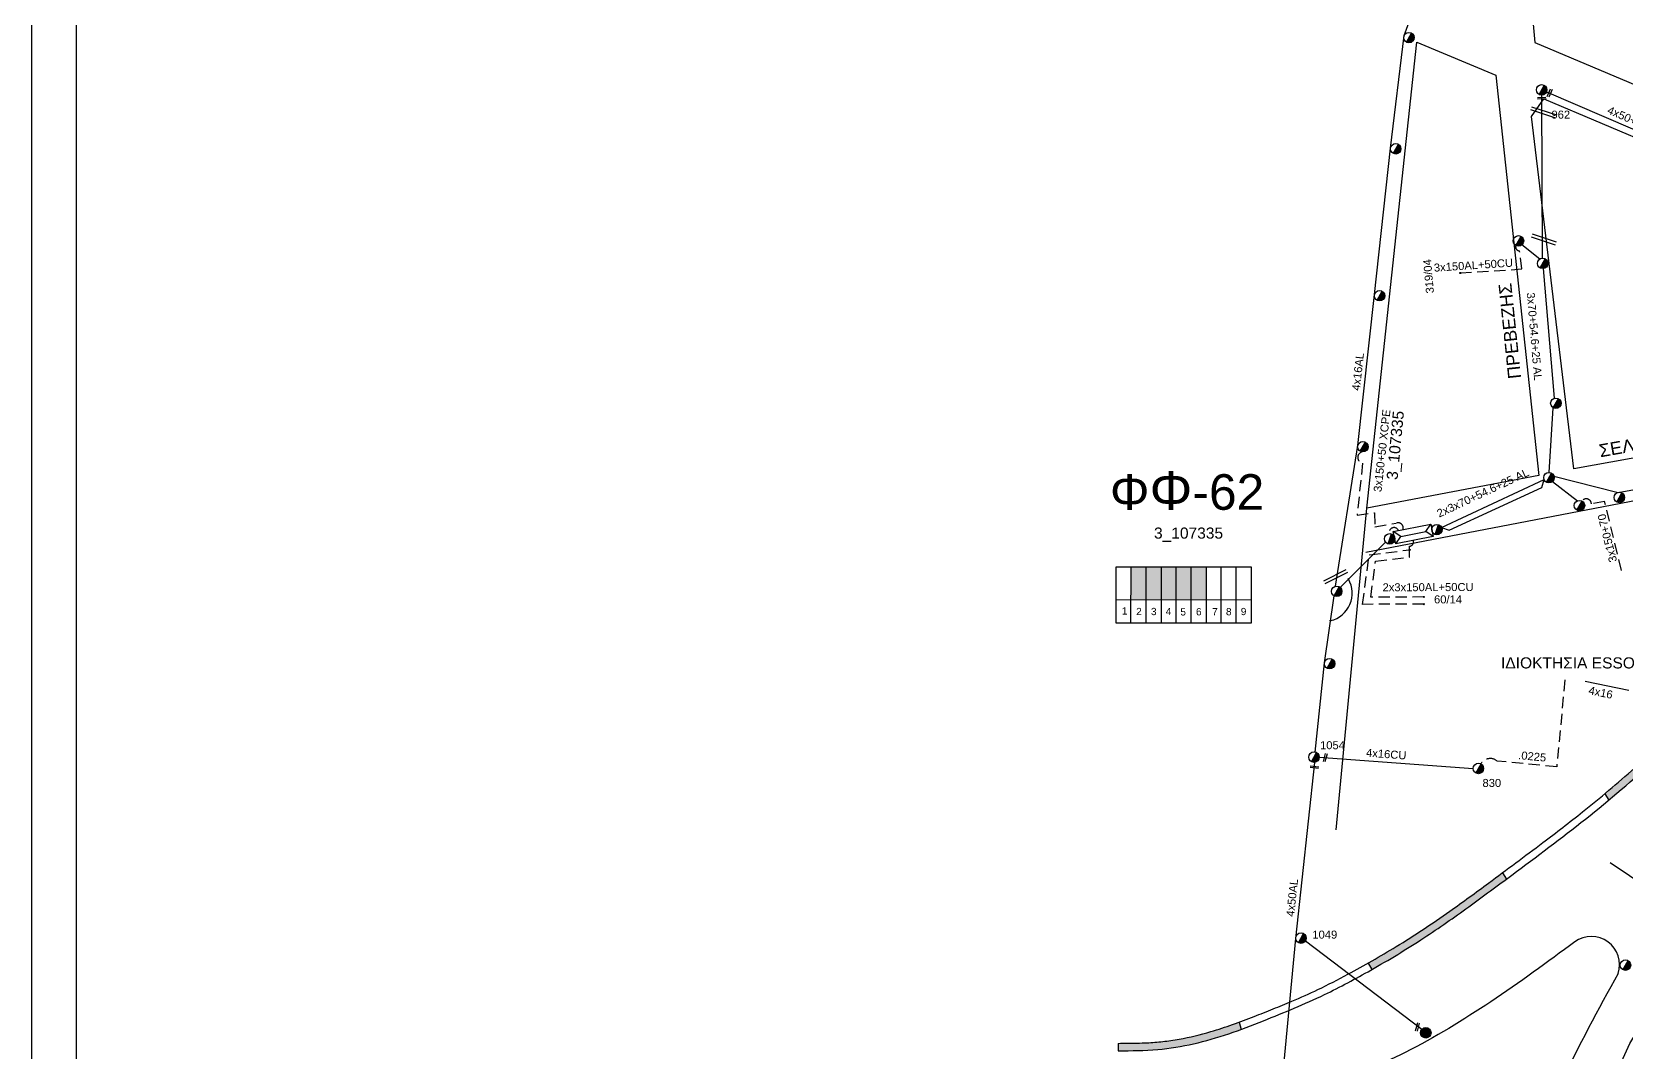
# Model space of a CAD drawing. Header units: millimetres. Extents: x 1091 to 3521, y 1177 to 2968.
# Drawn here: x 1091.3 to 1449.9, y 2393.8 to 2623.2 of the extents above; entities that cross this region are included whole.
import ezdxf
from ezdxf.enums import TextEntityAlignment as Align

# ---------------------------------------------------------------- set-up
doc = ezdxf.new("R2010")
doc.units = ezdxf.units.MM
doc.linetypes.add('DASHED', pattern=[19.05, 12.7, -6.35])
for name, color, linetype, lineweight in [('3x150+50+CPE', 7, 'DASHED', 30), ('3X50+35+13_5', 7, 'Continuous', 30), ('4x16', 7, 'Continuous', 30), ('4x50+16_5', 7, 'Continuous', 30), ('Άγνωστα', 7, 'Continuous', 30), ('Γυμνά εναέρια ΧΤ (3Φ)   4x16AL', 7, 'Continuous', 30), ('Γυμνά εναέρια ΧΤ (3Φ)   4x16CU', 7, 'Continuous', 30), ('Γυμνά εναέρια ΧΤ (3Φ) 4x50AL', 7, 'Continuous', 30), ('Καλώδια ΧΤ   3x150+70AL', 7, 'DASHED', 30), ('Καλώδια ΧΤ   3x150AL+50CU', 7, 'DASHED', 30), ('Συνεστραμμένα ΧΤ   3x70+54.6+25 AL', 7, 'SYN_LINE', 30), ('Υπόγεια καλώδια Παροχών ΧΤ   .0225', 7, 'DASHED', 30)]:
    doc.layers.add(name, color=color, linetype=linetype, lineweight=lineweight)
for name, color, linetype in [('Pillar OTE', 7, 'Continuous'), ('TEXT ΚΑΛΩΔΙΩΝ', 7, 'Continuous'), ('ΑΓΝΩΣΤΟ ΕΝΑΕΡΙΟ ΚΑΛΩΔΙΟ', 7, 'Continuous'), ('Μηχανική τομή', 7, 'Continuous'), ('Στύλος Ξύλινος', 7, 'Continuous'), ('Στύλος Ξύλινος @ 1', 7, 'Continuous'), ('Στύλος ΦΜ', 7, 'Continuous'), ('Στύλος ΦΜ @ 1', 7, 'Continuous'), ('Συνδέσεις', 7, 'Continuous'), ('Τομή', 7, 'Continuous'), ('Υποσταθμός εναέριος 2 στύλων', 7, 'Continuous'), ('Υποσταθμός πόλεως', 7, 'Continuous'), ('Υπόβαθρο ΔΕΗ', 7, 'Continuous')]:
    doc.layers.add(name, color=color, linetype=linetype)
doc.styles.add('arial', font='arial.ttf')
doc.styles.get("Standard").update_dxf_attribs({"font": 'arial.ttf', "height": 1.8})
doc.linetypes.add('SYN_LINE', pattern='A,0.5,-0.0001,["/\\/\\/\\/",Standard,S=0.1,R=0,X=0,Y=-0.05],-0.25', length=0.7501)

# ---------------------------------------------------------------- blocks, each defined once
blk = doc.blocks.new('ΥΠΑΡΧΩΝ ΤΣΙΜΕΝΤΕΝΙΟΣ ΣΤΥΛΟΣ')
at = {"layer": 'Στύλος ΦΜ'}
blk.add_hatch(color=7, dxfattribs=at).paths.add_polyline_path([(-1.29, -2.28, 0.574793), (2.62, 0, 0.268822), (1.3, 2.27)])
at = {"layer": 'Στύλος ΦΜ', "color": 7}
blk.add_line((-1.29, -2.28), (1.3, 2.27), dxfattribs=at)
blk.add_circle((0, 0), 2.62, dxfattribs=at)
at = {"layer": 'Στύλος ΦΜ', "flags": 4}
for tag, p in [('ΑΡΙΘΜΟΣ', (-4.68, 8.05)), ('ΤΥΠΟΣ', (-4.91, 3.03))]:
    blk.add_attdef(tag, p, '', height=4, dxfattribs=at)
blk = doc.blocks.new('ΥΠΑΡΧΩΝ ΞΥΛΙΝΟΣ ΣΤΥΛΟΣ')
at = {"layer": 'Στύλος Ξύλινος'}
h = blk.add_hatch(color=7, dxfattribs=at)
h.paths.add_polyline_path([(-2.62, 0, 0.270008), (-1.29, -2.28), (1.3, 2.27, 0.576266)])
h.paths.add_polyline_path([(-1.29, -2.28, 0.574793), (2.62, 0, 0.268822), (1.3, 2.27)])
at = {"layer": 'Στύλος Ξύλινος', "color": 7}
blk.add_line((-1.29, -2.28), (1.3, 2.27), dxfattribs=at)
blk.add_circle((0, 0), 2.62, dxfattribs=at)
at = {"layer": 'Στύλος Ξύλινος', "color": 1, "flags": 4}
for tag, p in [('ΑΡΙΘΜΟΣ', (-4.91, 8.6)), ('ΤΥΠΟΣ', (-4.85, 3.39))]:
    blk.add_attdef(tag, p, '', height=4, dxfattribs=at)
blk = doc.blocks.new('ΥΠΟΣΤΑΘΜΟΣ ΕΝΑΕΡΙΟΣ ΕΠΙ 2 ΣΤΥΛΩΝ')
at = {"layer": 'Υποσταθμός εναέριος 2 στύλων', "linetype": 'Continuous'}
for points in [[(-11.97, -2.11, 0.574793), (-8.45, -0.07, 0.268822), (-9.64, 1.98)], [(9.68, -2.15, 0.574793), (13.19, -0.1, 0.268822), (12.01, 1.95)]]:
    blk.add_hatch(color=256, dxfattribs=at).paths.add_polyline_path(points)
for p, q in [((-11.97, -2.11), (-9.64, 1.98)), ((9.68, -2.15), (12.01, 1.95))]:
    blk.add_line(p, q, dxfattribs=at)
for centre in [(-10.81, -0.07), (10.84, -0.1)]:
    blk.add_circle(centre, 2.36, dxfattribs=at)
at = {"layer": 'Υποσταθμός πόλεως', "linetype": 'Continuous', "ltscale": 40}
blk.add_lwpolyline([(-8.57, 2.82), (8.57, 2.82), (8.57, -2.82), (-8.57, -2.82)], close=True, dxfattribs=at)
for points in [[(-5.75, 0), (-8.57, 2.82)], [(-8.57, -2.82), (-5.75, 0)], [(-5.75, 0), (5.75, 0)], [(5.75, 0), (8.57, 2.82)], [(8.57, -2.82), (5.75, 0)]]:
    blk.add_lwpolyline(points, dxfattribs=at)
at = {"layer": 'Υποσταθμός εναέριος 2 στύλων', "ltscale": 40, "flags": 1}
for tag, p in [('ΜΕΤΑΣΧΗΜΑΤΙΣΜΟΣ', (14.09, 2.51)), ('ΙΣΧΥΣ', (14.07, -0.28)), ('ΑΡΙΘΜΟΣ', (14.19, -3))]:
    blk.add_attdef(tag, p, '', height=1.8, dxfattribs=at)
blk = doc.blocks.new('_ΣΥΝΔΕΣΗ')
at = {"layer": 'Συνδέσεις', "linetype": 'SYN_LINE', "ltscale": 40}
blk.add_hatch(color=256, dxfattribs=at).paths.add_polyline_path([(0.5, 0, 1), (-0.5, 0, 1)])
at = {"layer": 'Συνδέσεις'}
blk.add_circle((0, 0), 0.5, dxfattribs=at)
blk = doc.blocks.new('ΤΟΜΗ')
at = {"layer": 'Τομή', "ltscale": 40}
for p, q in [((11.3, -0.6), (-11.4, -0.6)), ((11.3, -3.4), (-11.4, -3.4))]:
    blk.add_line(p, q, dxfattribs=at)
blk = doc.blocks.new('ΜΗΧΑΝΙΚΗ ΤΟΜΗ')
at = {"layer": 'Μηχανική τομή', "ltscale": 40}
for p, q in [((-3.8, 1.2), (3.8, 1.2)), ((3.8, -0.3), (-3.8, -0.3))]:
    blk.add_line(p, q, dxfattribs=at)

msp = doc.modelspace()

# ---------------------------------------------------------------- hatches: boundary and pattern name
at = {"layer": 'Καλώδια ΧΤ   3x150AL+50CU', "linetype": 'DASHED', "lineweight": -3, "ltscale": 0.2}
h = msp.add_hatch(color=2, dxfattribs=at)
h.dxf.hatch_style = 1
h.paths.add_polyline_path([(1341.96, 2502.93), (1338.52, 2502.93), (1338.52, 2495.57), (1341.95, 2495.57)])
h = msp.add_hatch(color=85, dxfattribs=at)
h.dxf.hatch_style = 1
h.paths.add_polyline_path([(1341.95, 2495.57), (1345.39, 2495.57), (1345.4, 2502.93), (1341.96, 2502.93)])
h = msp.add_hatch(color=62, dxfattribs=at)
h.dxf.hatch_style = 1
h.paths.add_polyline_path([(1348.69, 2502.93), (1345.4, 2502.93), (1345.39, 2495.57), (1348.69, 2495.56)])
h = msp.add_hatch(color=5, dxfattribs=at)
h.dxf.hatch_style = 1
h.paths.add_polyline_path([(1348.69, 2495.56), (1352.08, 2495.56), (1352.08, 2502.93), (1348.69, 2502.93)])
h = msp.add_hatch(color=6, dxfattribs=at)
h.dxf.hatch_style = 1
h.paths.add_polyline_path([(1352.08, 2495.56), (1355.47, 2495.56), (1355.48, 2502.93), (1352.08, 2502.93)])
at = {"layer": 'Υπόβαθρο ΔΕΗ', "lineweight": -3, "ltscale": 0.1}
h = msp.add_hatch(color=256, dxfattribs=at)
h.dxf.hatch_style = 1
edge = h.paths.add_edge_path()
edge.add_spline(control_points=[(1335.62, 2394.14), (1338.6, 2394.16), (1347.03, 2394.19), (1356.29, 2396.46), (1362.37, 2398.62), (1363.31, 2398.96)], knot_values=[0, 0, 0, 0, 8.912668, 25.245091, 28.247324, 28.247324, 28.247324, 28.247324], degree=3, periodic=0)
edge.add_line((1363.31, 2398.96), (1362.87, 2400.58))
edge.add_spline(control_points=[(1362.87, 2400.58), (1362.38, 2400.4), (1361.88, 2400.22), (1359.76, 2399.47), (1358.13, 2398.94), (1354.12, 2397.77), (1351.72, 2397.19), (1348.11, 2396.54), (1346.9, 2396.36), (1344.48, 2396.09), (1343.27, 2395.99), (1340.64, 2395.87), (1339.21, 2395.84), (1337.06, 2395.82), (1336.34, 2395.82), (1335.62, 2395.81)], knot_values=[0, 0, 0, 0, 1.613522, 1.613522, 6.828918, 6.828918, 14.363553, 14.363553, 18.130871, 18.130871, 21.898188, 21.898188, 26.230485, 26.230485, 28.396633, 28.396633, 28.396633, 28.396633], degree=3, periodic=0)
edge.add_line((1335.62, 2395.81), (1335.62, 2394.14))
edge = h.paths.add_edge_path()
edge.add_spline(control_points=[(1413.7, 2425.96), (1413.96, 2426.14), (1417.06, 2428.38), (1420.13, 2430.65), (1422.94, 2432.74)], knot_values=[85.608083, 85.608083, 85.608083, 85.608083, 86.552044, 97.069499, 97.069499, 97.069499, 97.069499], degree=3, periodic=0)
edge.add_line((1422.94, 2432.74), (1422.06, 2434.16))
edge.add_spline(control_points=[(1422.06, 2434.16), (1421.02, 2433.39), (1419.99, 2432.63), (1416.89, 2430.34), (1414.82, 2428.82), (1412.75, 2427.33)], knot_values=[85.631839, 85.631839, 85.631839, 85.631839, 89.495484, 89.495484, 97.199753, 97.199753, 97.199753, 97.199753], degree=3, periodic=0)
edge.add_spline(control_points=[(1412.75, 2427.33), (1411.9, 2426.72), (1411.06, 2426.11), (1408.24, 2424.12), (1406.26, 2422.75), (1403.62, 2421.01), (1402.98, 2420.59), (1402.34, 2420.18)], knot_values=[72.921978, 72.921978, 72.921978, 72.921978, 76.055218, 76.055218, 83.328505, 83.328505, 85.631839, 85.631839, 85.631839, 85.631839], degree=3, periodic=0)
edge.add_spline(control_points=[(1402.34, 2420.18), (1400.96, 2419.29), (1399.57, 2418.42), (1396.39, 2416.48), (1394.59, 2415.42), (1392.47, 2414.2), (1392.15, 2414.02), (1391.83, 2413.84)], knot_values=[60.550651, 60.550651, 60.550651, 60.550651, 65.520604, 65.520604, 71.815767, 71.815767, 72.921978, 72.921978, 72.921978, 72.921978], degree=3, periodic=0)
edge.add_line((1391.83, 2413.84), (1392.68, 2412.4))
edge.add_spline(control_points=[(1392.68, 2412.4), (1396.25, 2414.43), (1399.77, 2416.54), (1403.22, 2418.76)], knot_values=[60.584015, 60.584015, 60.584015, 60.584015, 72.886809, 72.886809, 72.886809, 72.886809], degree=3, periodic=0)
edge.add_spline(control_points=[(1403.22, 2418.76), (1403.61, 2419.01), (1407.17, 2421.32), (1410.64, 2423.76), (1413.7, 2425.96)], knot_values=[72.886809, 72.886809, 72.886809, 72.886809, 74.299213, 85.608083, 85.608083, 85.608083, 85.608083], degree=3, periodic=0)
edge = h.paths.add_edge_path()
edge.add_spline(control_points=[(1447.2, 2451.55), (1450.39, 2454.23), (1456.07, 2459.23), (1461.54, 2464.45), (1463.99, 2466.81)], knot_values=[127.76705, 127.76705, 127.76705, 127.76705, 140.256686, 150.456685, 150.456685, 150.456685, 150.456685], degree=3, periodic=0)
edge.add_spline(control_points=[(1463.99, 2466.81), (1465.79, 2468.55), (1467.86, 2470.55), (1469.93, 2472.54), (1470.2, 2472.79)], knot_values=[150.456685, 150.456685, 150.456685, 150.456685, 157.971701, 159.080068, 159.080068, 159.080068, 159.080068], degree=3, periodic=0)
edge.add_line((1470.2, 2472.79), (1469.07, 2474.03))
edge.add_spline(control_points=[(1469.07, 2474.03), (1468.9, 2473.87), (1468.73, 2473.71), (1466.74, 2471.79), (1464.92, 2470.03), (1463.01, 2468.19), (1462.92, 2468.1), (1462.83, 2468.01)], knot_values=[150.456687, 150.456687, 150.456687, 150.456687, 151.154541, 151.154541, 158.745988, 158.745988, 159.119067, 159.119067, 159.119067, 159.119067], degree=3, periodic=0)
edge.add_spline(control_points=[(1462.83, 2468.01), (1461.05, 2466.3), (1459.27, 2464.6), (1455.6, 2461.15), (1453.69, 2459.41), (1449.9, 2456.05), (1448.02, 2454.42), (1446.12, 2452.81)], knot_values=[127.751683, 127.751683, 127.751683, 127.751683, 135.162105, 135.162105, 142.945606, 142.945606, 150.456687, 150.456687, 150.456687, 150.456687], degree=3, periodic=0)
edge.add_spline(control_points=[(1446.12, 2452.81), (1445.76, 2452.51), (1445.41, 2452.22), (1445.05, 2451.92)], knot_values=[126.357461, 126.357461, 126.357461, 126.357461, 127.751683, 127.751683, 127.751683, 127.751683], degree=3, periodic=0)
edge.add_line((1445.05, 2451.92), (1445.98, 2450.52))
edge.add_spline(control_points=[(1445.98, 2450.52), (1446.39, 2450.86), (1446.8, 2451.2), (1447.2, 2451.55)], knot_values=[126.172997, 126.172997, 126.172997, 126.172997, 127.76705, 127.76705, 127.76705, 127.76705], degree=3, periodic=0)

# ---------------------------------------------------------------- linework, layer by layer
at = {"layer": '3x150+50+CPE', "color": 85, "lineweight": -3, "ltscale": 0.2}
msp.add_lwpolyline([(1390.44, 2528.8, 0.779819), (1390.59, 2526.24), (1389.37, 2514.57), (1393.25, 2515.1), (1393.39, 2511.95), (1398.14, 2512.76, -0.636881), (1399.7, 2511.3, -1.426713)], format="xyb", dxfattribs=at)
at = {"layer": '3X50+35+13_5', "color": 27, "lineweight": -3, "ltscale": 0.1}
msp.add_lwpolyline([(1428.27, 2339.3), (1438.94, 2369.93), (1450.72, 2395.81), (1460.56, 2411.94), (1475.29, 2433.65), (1486.08, 2448.27), (1498.55, 2461.21), (1511.83, 2471.82)], dxfattribs=at)
at = {"layer": '4x16', "color": 30, "linetype": 'SYN_LINE', "lineweight": -3, "ltscale": 12}
msp.add_lwpolyline([(1440.65, 2477.25), (1450.51, 2475.22)], dxfattribs=at)
at = {"layer": '4x50+16_5', "color": 62, "lineweight": -3, "ltscale": 0.1}
msp.add_lwpolyline([(1431.98, 2609.78), (1471.16, 2592.92)], dxfattribs=at)
at = {"layer": 'Pillar OTE', "lineweight": -3, "ltscale": 40}
for points in [[(1335.19, 2490.29), (1335.19, 2502.93), (1365.52, 2502.93), (1365.52, 2490.26), (1335.19, 2490.3)], [(1338.51, 2490.29), (1338.52, 2502.93)], [(1341.95, 2490.29), (1341.96, 2502.93)], [(1345.39, 2490.28), (1345.4, 2502.93)], [(1348.69, 2490.28), (1348.69, 2502.93)], [(1352.08, 2490.28), (1352.08, 2502.93)], [(1355.47, 2490.27), (1355.48, 2502.93)], [(1358.81, 2490.27), (1358.81, 2502.93)], [(1362.2, 2490.27), (1362.2, 2502.93)], [(1335.19, 2495.58), (1365.52, 2495.55)]]:
    msp.add_lwpolyline(points, dxfattribs=at)
at = {"layer": 'Άγνωστα', "lineweight": -3, "ltscale": 0.1}
for points in [[(3521.49, 1936.89), (1091.31, 1933.19), (1091.31, 2964.7), (3521.49, 2968.4)], [(3374.53, 1943.19), (1101.31, 1943.19), (1101.31, 2954.7), (3374.53, 2954.7)]]:
    msp.add_lwpolyline(points, close=True, dxfattribs=at)
at = {"layer": 'ΑΓΝΩΣΤΟ ΕΝΑΕΡΙΟ ΚΑΛΩΔΙΟ', "color": 62, "linetype": 'SYN_LINE', "lineweight": -3, "ltscale": 15}
msp.add_lwpolyline([(1385.55, 2498.33), (1395.78, 2508.5)], dxfattribs=at)
at = {"layer": 'ΑΓΝΩΣΤΟ ΕΝΑΕΡΙΟ ΚΑΛΩΔΙΟ', "color": 62, "lineweight": -3, "ltscale": 0.1}
msp.add_lwpolyline([(1377.74, 2418.83), (1403.94, 2398.97)], dxfattribs=at)
at = {"layer": 'Γυμνά εναέρια ΧΤ (3Φ)   4x16AL', "color": 85, "lineweight": -3, "ltscale": 0.1}
msp.add_lwpolyline([(1384.49, 2498.58), (1389.52, 2530.2), (1393.29, 2564.21), (1396.89, 2597.11), (1399.95, 2622.41), (1409.5, 2648.4), (1418.79, 2680.67), (1434.84, 2709.4), (1457.56, 2726)], dxfattribs=at)
at = {"layer": 'Γυμνά εναέρια ΧΤ (3Φ)   4x16CU', "color": 62, "lineweight": -3, "ltscale": 0.1}
for points in [[(1379.93, 2461.31), (1382.01, 2481.37), (1384.2, 2496.42)], [(1380.86, 2460.16), (1415.47, 2457.6)]]:
    msp.add_lwpolyline(points, dxfattribs=at)
at = {"layer": 'Γυμνά εναέρια ΧΤ (3Φ) 4x50AL', "color": 62, "lineweight": -3, "ltscale": 0.1}
msp.add_lwpolyline([(1348.68, 2300.63), (1357.55, 2330.68), (1370.8, 2368.68), (1375.58, 2419.42), (1379.83, 2458.99)], dxfattribs=at)
at = {"layer": 'Καλώδια ΧΤ   3x150+70AL', "color": 5, "lineweight": -3, "ltscale": 0.2}
msp.add_lwpolyline([(1448.87, 2502.11), (1445.02, 2517.67), (1442.06, 2517.09, 0.740868), (1439.97, 2517.74, -3.241972)], format="xyb", dxfattribs=at)
at = {"layer": 'Καλώδια ΧΤ   3x150AL+50CU', "color": 6, "lineweight": -3, "ltscale": 0.2}
msp.add_lwpolyline([(1412.59, 2569.02), (1426.4, 2569.92), (1425.91, 2573.98, -0.521688), (1425.08, 2575.22, 6.174207)], format="xyb", dxfattribs=at)
at = {"layer": 'Καλώδια ΧΤ   3x150AL+50CU', "color": 2, "lineweight": -3, "ltscale": 0.2}
msp.add_lwpolyline([(1404.38, 2494.56), (1390.6, 2494.51), (1392.08, 2505.64), (1401.18, 2506.78)], dxfattribs=at)
msp.add_lwpolyline([(1404.37, 2496.17), (1392.45, 2496.14), (1393.52, 2504.19), (1401.16, 2505.15), (1401.18, 2507.58, 0.496764), (1401.97, 2508.88, -1.303226)], format="xyb", dxfattribs=at)
at = {"layer": 'Καλώδια ΧΤ   3x150AL+50CU', "color": 62, "lineweight": -3, "ltscale": 0.2}
msp.add_arc((1397.66, 2510.68), 1.09, 22.3268, 194.211, dxfattribs=at)
at = {"layer": 'Συνεστραμμένα ΧΤ   3x70+54.6+25 AL', "color": 6, "lineweight": -3, "ltscale": 15}
for points in [[(1431.08, 2572.34), (1430.9, 2609)], [(1430.45, 2572.14), (1426.42, 2575.34)], [(1433.8, 2540.88), (1431.31, 2570.01)], [(1432.58, 2524.17), (1433.49, 2538.71)], [(1408.38, 2511.82), (1431.41, 2522.58)]]:
    msp.add_lwpolyline(points, dxfattribs=at)
at = {"layer": 'Συνεστραμμένα ΧΤ   3x70+54.6+25 AL', "color": 5, "lineweight": -3, "ltscale": 15}
for points in [[(1433.64, 2523.34), (1448.11, 2519.69), (1464.84, 2522.75), (1477.13, 2531.09)], [(1408.38, 2511.82), (1410.09, 2511.2), (1430.93, 2520.79), (1431.41, 2522.58)], [(1433.29, 2522.11), (1438.93, 2517.81)]]:
    msp.add_lwpolyline(points, dxfattribs=at)
at = {"layer": 'Υπόβαθρο ΔΕΗ', "lineweight": -3, "ltscale": 0.1}
for points in [[(1466.85, 2605.01), (1469.12, 2607.06), (1465.18, 2646.99), (1428.11, 2663.54), (1425.81, 2659.94), (1429.36, 2620.83)], [(1391.55, 2516.15), (1402.8, 2620.95), (1420.55, 2613.49), (1430.27, 2523.47)], [(1476.8, 2531.92), (1438.1, 2524.96), (1428.56, 2604.22), (1431.35, 2608.18), (1470.74, 2591.56)]]:
    msp.add_lwpolyline(points, close=True, dxfattribs=at)
for points in [[(1391.32, 2506.28), (1488.87, 2524.95), (1503.18, 2528.31)], [(1384.64, 2443.78), (1391.55, 2516.15)], [(1445.05, 2451.92), (1445.98, 2450.52)], [(1422.06, 2434.16), (1422.94, 2432.74)], [(1391.83, 2413.84), (1392.68, 2412.4)], [(1362.87, 2400.58), (1363.31, 2398.96)], [(1335.62, 2395.81), (1335.62, 2394.14)]]:
    msp.add_lwpolyline(points, dxfattribs=at)
for points in [[(1446.26, 2436.49), (1459.3, 2427.69, -0.037116), (1504.19, 2479.91), (1494.36, 2491.13)], [(1448.09, 2411.53), (1448.09, 2411.53, 0.725934), (1438.33, 2418.63)], [(1475.68, 2335.35), (1433.06, 2349.47, -0.048926), (1461.85, 2409.71), (1500.63, 2384.41, 0.028755), (1475.68, 2335.35, -5.452854)]]:
    msp.add_lwpolyline(points, format="xyb", dxfattribs=at)
at = {"layer": 'Υπόβαθρο ΔΕΗ', "lineweight": -3}
msp.add_arc((1381.92, 2497.02), 6.34, 283.4479, 29.8993, dxfattribs=at)
at = {"layer": 'Υπόβαθρο ΔΕΗ', "lineweight": -3, "ltscale": 0.1}
msp.add_arc((1876.06, 2171.14), 490.86, 150.6768, 157.1842, dxfattribs=at)
msp.add_open_spline([(1335.62, 2395.81), (1336.34, 2395.82), (1337.06, 2395.82), (1339.21, 2395.84), (1340.64, 2395.87), (1343.27, 2395.99), (1344.48, 2396.09), (1346.9, 2396.36), (1348.11, 2396.54), (1351.72, 2397.19), (1354.12, 2397.77), (1358.13, 2398.94), (1359.76, 2399.47), (1362.99, 2400.61), (1364.6, 2401.22), (1367.63, 2402.41), (1369.06, 2402.97), (1371.9, 2404.12), (1373.31, 2404.7), (1376.69, 2406.13), (1378.64, 2407), (1382.85, 2408.99), (1385.09, 2410.14), (1389.15, 2412.33), (1390.97, 2413.35), (1394.59, 2415.42), (1396.39, 2416.48), (1400.22, 2418.81), (1402.25, 2420.1), (1406.26, 2422.75), (1408.24, 2424.12), (1413.14, 2427.59), (1416.05, 2429.72), (1420.99, 2433.36), (1423.02, 2434.88), (1427.09, 2437.9), (1429.12, 2439.41), (1434.15, 2443.21), (1437.14, 2445.51), (1444.06, 2451.04), (1447.96, 2454.32), (1453.69, 2459.41), (1455.6, 2461.15), (1459.36, 2464.68), (1461.23, 2466.47), (1464.92, 2470.03), (1466.74, 2471.79), (1470.4, 2475.3), (1472.23, 2477.04), (1477.73, 2482.27), (1481.39, 2485.75), (1488.55, 2492.85), (1492.05, 2496.47), (1496.91, 2501.86), (1498.38, 2503.55), (1501.26, 2506.97), (1502.68, 2508.7), (1505.81, 2512.59), (1507.52, 2514.75), (1510.54, 2518.5), (1511.83, 2520.09), (1514.44, 2523.25), (1515.75, 2524.82), (1519.68, 2529.52), (1522.3, 2532.64), (1527.41, 2538.95), (1529.93, 2542.15), (1534.8, 2548.51), (1537.17, 2551.66), (1541.05, 2556.89), (1542.57, 2558.96), (1545.96, 2563.67), (1547.84, 2566.31), (1550.94, 2570.6), (1552.15, 2572.26), (1554.6, 2575.54), (1555.84, 2577.18), (1558.42, 2580.57), (1559.76, 2582.33), (1562.59, 2586.05), (1564.07, 2588.03), (1567.05, 2591.99), (1568.55, 2593.97), (1571.26, 2597.43), (1572.46, 2598.92), (1574.88, 2601.87), (1576.1, 2603.33), (1578.56, 2606.27), (1579.8, 2607.75), (1582.54, 2611.04), (1584.05, 2612.87), (1586.68, 2616.03), (1587.8, 2617.36), (1590.07, 2619.99), (1591.22, 2621.29), (1593.81, 2624.22), (1595.26, 2625.84), (1598.15, 2629.09), (1599.6, 2630.72), (1603.17, 2634.7), (1605.3, 2637.05), (1609.65, 2641.68), (1611.86, 2643.97), (1616.26, 2648.34), (1618.44, 2650.44), (1622.85, 2654.49), (1625.07, 2656.45), (1629.56, 2660.29), (1631.83, 2662.18), (1635.63, 2665.38), (1637.18, 2666.68), (1641.77, 2670.66), (1644.77, 2673.39), (1649.56, 2677.8), (1651.36, 2679.46), (1654.94, 2682.79), (1656.73, 2684.46), (1660.28, 2687.82), (1662.05, 2689.52), (1665.18, 2692.45), (1666.52, 2693.69), (1669.26, 2696.12), (1670.64, 2697.32), (1674.84, 2700.86), (1677.68, 2703.15), (1683.03, 2707.36), (1685.53, 2709.3), (1693, 2715.11), (1697.95, 2719.01), (1705.34, 2724.87), (1707.79, 2726.82), (1712.69, 2730.71), (1715.12, 2732.67), (1719.85, 2736.52), (1722.14, 2738.41), (1728.94, 2744.18), (1733.37, 2748.16), (1740.52, 2754.58), (1743.24, 2757.01), (1748.6, 2761.91), (1751.25, 2764.38), (1755.91, 2768.92), (1757.94, 2770.97), (1761.94, 2775.16), (1763.91, 2777.29), (1769.01, 2782.94), (1772.1, 2786.49), (1778.15, 2793.7), (1781.11, 2797.36), (1789.42, 2808.02), (1794.6, 2815.15), (1801.5, 2825.53), (1803.47, 2828.61), (1806.9, 2834.17), (1808.38, 2836.64), (1811.3, 2841.69), (1812.73, 2844.27), (1815.62, 2849.45), (1817.06, 2852.05), (1819.5, 2856.28), (1820.48, 2857.91), (1822.45, 2861.14), (1823.46, 2862.74), (1826.07, 2866.84), (1827.69, 2869.31), (1830.94, 2874.25), (1832.57, 2876.71), (1836.34, 2882.38), (1838.47, 2885.59), (1842.73, 2892.02), (1844.86, 2895.24), (1848.41, 2900.62), (1849.83, 2902.78), (1852.69, 2907.1), (1854.13, 2909.26), (1856.89, 2913.28), (1858.2, 2915.14), (1860.9, 2918.81), (1862.29, 2920.62), (1865.12, 2924.19), (1866.55, 2925.94), (1869.38, 2929.37), (1870.77, 2931.03), (1873.55, 2934.37), (1874.93, 2936.04), (1879.14, 2941.04), (1882.01, 2944.34), (1886.07, 2948.6), (1887.12, 2949.67), (1889.25, 2951.77), (1890.32, 2952.8), (1891.48, 2953.92), (1891.56, 2954), (1891.65, 2954.08)], degree=3, knots=[0, 0, 0, 0, 2.166148, 2.166148, 6.498445, 6.498445, 10.265763, 10.265763, 14.03308, 14.03308, 21.567715, 21.567715, 26.783111, 26.783111, 31.998507, 31.998507, 36.609107, 36.609107, 41.219706, 41.219706, 47.702734, 47.702734, 55.361699, 55.361699, 61.656862, 61.656862, 67.952024, 67.952024, 75.225312, 75.225312, 82.498599, 82.498599, 93.336109, 93.336109, 100.938237, 100.938237, 108.540365, 108.540365, 119.906013, 119.906013, 135.262764, 135.262764, 143.046265, 143.046265, 150.829766, 150.829766, 158.421213, 158.421213, 166.01266, 166.01266, 181.195553, 181.195553, 196.378447, 196.378447, 203.139727, 203.139727, 209.901007, 209.901007, 218.17125, 218.17125, 224.294478, 224.294478, 230.417706, 230.417706, 242.664163, 242.664163, 254.910619, 254.910619, 266.752825, 266.752825, 274.488922, 274.488922, 284.205481, 284.205481, 290.332499, 290.332499, 296.459518, 296.459518, 303.102773, 303.102773, 310.521928, 310.521928, 317.941082, 317.941082, 323.632036, 323.632036, 329.322989, 329.322989, 335.111928, 335.111928, 342.21937, 342.21937, 347.401444, 347.401444, 352.583519, 352.583519, 359.110119, 359.110119, 365.636719, 365.636719, 375.115877, 375.115877, 384.595036, 384.595036, 393.595586, 393.595586, 402.417975, 402.417975, 411.240365, 411.240365, 417.351182, 417.351182, 429.572817, 429.572817, 436.920313, 436.920313, 444.267808, 444.267808, 451.615303, 451.615303, 457.062825, 457.062825, 462.510346, 462.510346, 473.405389, 473.405389, 482.870876, 482.870876, 501.801851, 501.801851, 511.190138, 511.190138, 520.578425, 520.578425, 529.535879, 529.535879, 547.450786, 547.450786, 558.371689, 558.371689, 569.292592, 569.292592, 578.03359, 578.03359, 586.774588, 586.774588, 600.952588, 600.952588, 615.130587, 615.130587, 641.674, 641.674, 652.706754, 652.706754, 661.38308, 661.38308, 670.280364, 670.280364, 679.177647, 679.177647, 684.825847, 684.825847, 690.474048, 690.474048, 699.322624, 699.322624, 708.1712, 708.1712, 719.749064, 719.749064, 731.326928, 731.326928, 739.082483, 739.082483, 746.838037, 746.838037, 753.616582, 753.616582, 760.393168, 760.393168, 767.169755, 767.169755, 773.671582, 773.671582, 780.173409, 780.173409, 793.177063, 793.177063, 797.627508, 797.627508, 802.077954, 802.077954, 802.435638, 802.435638, 802.435638, 802.435638], dxfattribs=at)
for points in [[(1335.62, 2394.14), (1344.53, 2394.43), (1360.48, 2397.96), (1368.34, 2400.9), (1382.02, 2406.76), (1392.47, 2412.29), (1404.4, 2419.53), (1414.47, 2426.51), (1424.18, 2433.66), (1440.74, 2446.25), (1456.58, 2459.8), (1469.4, 2472.03), (1484.71, 2486.71), (1500.03, 2502.92), (1512.41, 2518.15), (1525.7, 2534.19), (1538.08, 2550.11), (1545.44, 2560.09), (1553.43, 2571.17), (1563.13, 2584.01), (1572.27, 2596), (1582.59, 2608.49), (1588.81, 2615.95), (1597.54, 2625.89), (1607.98, 2637.46), (1622.14, 2651.57), (1629.32, 2657.89), (1640, 2666.91), (1650.61, 2676.5), (1659.43, 2684.72), (1668.7, 2693.39), (1689.74, 2710.46), (1708.26, 2725.06), (1725.86, 2739.38), (1739.9, 2751.78), (1756.42, 2767.09), (1769.1, 2780.57), (1783, 2797.11), (1792.76, 2809.93), (1802.17, 2823.54), (1812.07, 2839.71), (1821.05, 2855.6), (1829.39, 2868.85), (1841, 2886.39), (1851.12, 2901.71), (1861.81, 2917.22), (1872.99, 2931.09), (1887.34, 2947.5), (1892.81, 2952.88)], [(1438.33, 2418.63), (1419.45, 2405.17), (1400.18, 2393.77), (1382.45, 2385.76)]]:
    msp.add_spline(points, degree=3, dxfattribs=at)
at = {"layer": 'Υπόγεια καλώδια Παροχών ΧΤ   .0225', "color": 62, "lineweight": -3, "ltscale": 0.2}
msp.add_lwpolyline([(1436.1, 2477.52), (1434.27, 2458), (1420.89, 2459.28, 0.46999), (1417.23, 2458.63, 5.203552)], format="xyb", dxfattribs=at)

# ---------------------------------------------------------------- block references
at = {"layer": 'Μηχανική τομή', "lineweight": -3}
for p, xscale, yscale, zscale, rotation in [((1432.79, 2609.43), 0.2499999999999678, 0.2499999999999678, 0.2499999999999678, 66.88255028765619), ((1430.9, 2608.42), 0.2499999999999678, 0.2499999999999678, 0.2499999999999678, 181.6888809122409), ((1382.31, 2460.01), 0.2499999999999677, 0.2499999999999677, 0.2499999999999677, 75.47370032593874), ((1379.77, 2458.02), 0.2499999999999678, 0.2499999999999678, 0.2499999999999678, 174.0713382717533), ((1403.05, 2399.48), 0.2499999999999677, 0.2499999999999677, 0.2499999999999677, 75.47370032593874)]:
    msp.add_blockref('ΜΗΧΑΝΙΚΗ ΤΟΜΗ', p, dxfattribs=dict(at, xscale=xscale, yscale=yscale, zscale=zscale, rotation=rotation))
at = {"layer": 'Στύλος Ξύλινος @ 1', "lineweight": -3, "ltscale": 40, "xscale": 0.4499999999998181, "yscale": 0.4499999999998181, "zscale": 0.4499999999998181}
msp.add_blockref('ΥΠΑΡΧΩΝ ΞΥΛΙΝΟΣ ΣΤΥΛΟΣ', (1404.82, 2398.18), dxfattribs=at)
at = {"layer": 'Στύλος ΦΜ @ 1', "lineweight": -3, "ltscale": 40, "xscale": 0.4499999999998181, "yscale": 0.4499999999998181, "zscale": 0.4499999999998181}
for p in [(1401.03, 2621.94), (1398.06, 2596.94), (1425.66, 2576.24), (1431.11, 2571.17), (1394.43, 2563.9), (1434.07, 2539.73), (1390.67, 2529.95), (1432.51, 2523), (1439.38, 2516.72), (1448.35, 2518.54), (1384.78, 2497.44), (1383.18, 2481.17), (1449.72, 2413.39)]:
    msp.add_blockref('ΥΠΑΡΧΩΝ ΤΣΙΜΕΝΤΕΝΙΟΣ ΣΤΥΛΟΣ', p, dxfattribs=at)
at = {"layer": 'Στύλος ΦΜ @ 1', "lineweight": -3, "ltscale": 40}
ref = msp.add_blockref('ΥΠΑΡΧΩΝ ΤΣΙΜΕΝΤΕΝΙΟΣ ΣΤΥΛΟΣ', (1430.87, 2610.18), dxfattribs=dict(at, xscale=0.4499999999998181, yscale=0.4499999999998181, zscale=0.4499999999998181))
ref.add_attrib('ΤΥΠΟΣ', '962', (1433.09, 2603.72), dxfattribs={"layer": 'Στύλος ΦΜ', "height": 1.8, "flags": 4})
ref = msp.add_blockref('ΥΠΑΡΧΩΝ ΤΣΙΜΕΝΤΕΝΙΟΣ ΣΤΥΛΟΣ', (1379.68, 2460.16), dxfattribs=dict(at, xscale=0.4499999999998181, yscale=0.4499999999998181, zscale=0.4499999999998181))
ref.add_attrib('ΤΥΠΟΣ', '1054', (1381.03, 2461.94), dxfattribs={"layer": 'Στύλος ΦΜ', "height": 1.8, "flags": 4})
ref = msp.add_blockref('ΥΠΑΡΧΩΝ ΤΣΙΜΕΝΤΕΝΙΟΣ ΣΤΥΛΟΣ', (1416.65, 2457.61), dxfattribs=dict(at, xscale=0.4499999999998181, yscale=0.4499999999998181, zscale=0.4499999999998181))
ref.add_attrib('ΤΥΠΟΣ', '830', (1417.57, 2453.46), dxfattribs={"layer": 'Στύλος ΦΜ', "height": 1.8, "flags": 4})
ref = msp.add_blockref('ΥΠΑΡΧΩΝ ΤΣΙΜΕΝΤΕΝΙΟΣ ΣΤΥΛΟΣ', (1376.75, 2419.47), dxfattribs=dict(at, xscale=0.4499999999998181, yscale=0.4499999999998181, zscale=0.4499999999998181))
ref.add_attrib('ΤΥΠΟΣ', '1049', (1379.3, 2419.36), dxfattribs={"layer": 'Στύλος ΦΜ', "height": 1.8, "flags": 4})
at = {"layer": 'Συνδέσεις', "lineweight": -3, "xscale": 0.25, "yscale": 0.25, "zscale": 0.25}
for p in [(1412.59, 2569.02), (1401.18, 2506.78), (1387.42, 2500.18), (1404.37, 2496.18), (1404.38, 2494.56), (1383.4, 2490.86)]:
    msp.add_blockref('_ΣΥΝΔΕΣΗ', p, dxfattribs=at)
at = {"layer": 'Τομή', "lineweight": -3}
for p, xscale, yscale, zscale, rotation in [((1431.02, 2604.72), 0.2499999999999999, 0.2499999999999999, 0.2499999999999999, 161.7951130828238), ((1431.19, 2576.13), 0.2499999999999998, 0.2499999999999998, 0.2499999999999998, 161.8155749901382), ((1384.77, 2500.32), 0.2499999999999999, 0.2499999999999999, 0.2499999999999999, 206.8048324581005)]:
    msp.add_blockref('ΤΟΜΗ', p, dxfattribs=dict(at, xscale=xscale, yscale=yscale, zscale=zscale, rotation=rotation))
at = {"layer": 'Υποσταθμός εναέριος 2 στύλων', "lineweight": -3, "xscale": 0.4999999999999999, "yscale": 0.4999999999999999, "zscale": 0.4999999999999999, "rotation": 11.11938762894942}
msp.add_blockref('ΥΠΟΣΤΑΘΜΟΣ ΕΝΑΕΡΙΟΣ ΕΠΙ 2 ΣΤΥΛΩΝ', (1401.99, 2510.32), dxfattribs=at)

# ---------------------------------------------------------------- texts
at = {"lineweight": -3, "ltscale": 40, "char_height": 2.9, "width": 64.8866, "attachment_point": 1, "style": 'arial'}
for s, insert, rotation in [('ΠΡΕΒΕΖΗΣ', (1423.38, 2545.07), 95.9254), ('ΣΕΛΕΥΚΙΑΣ', (1443.56, 2530.42), 10.0268)]:
    msp.add_mtext(s, dxfattribs=dict(at, insert=insert, rotation=rotation))
at = {"lineweight": -3, "ltscale": 30, "char_height": 1.63, "width": 11.2573, "attachment_point": 1}
for s, insert in [('1', (1336.43, 2493.86)), ('2', (1339.67, 2493.72)), ('3', (1343, 2493.72)), ('4', (1346.31, 2493.72)), ('5', (1349.61, 2493.64)), ('6', (1353.13, 2493.67)), ('7', (1356.76, 2493.67)), ('8', (1359.87, 2493.69)), ('9', (1363.2, 2493.72))]:
    msp.add_mtext(s, dxfattribs=dict(at, insert=insert))
at = {"lineweight": -3, "ltscale": 40, "insert": (1416.7, 2482.6), "char_height": 2.5, "width": 39.7078, "attachment_point": 1, "style": 'arial'}
msp.add_mtext('{\\W5.19479; }ΙΔΙΟΚΤΗΣΙΑ ESSO', dxfattribs=at)
at = {"layer": 'TEXT ΚΑΛΩΔΙΩΝ', "lineweight": -3, "ltscale": 0.1, "style": 'arial'}
for s, rotation, p in [('4x50+16/5', 336.7268, (1451.25, 2603.45)), (' 3x150AL+50CU', 3.7435, (1415.18, 2570.75)), (' 3x70+54.6+25 AL', 274.8852, (1429.22, 2555.09)), ('4x16AL', 83.6747, (1389.55, 2546.81)), ('3x150+50 XCPE', 83.6747, (1394.97, 2529.08)), ('2x3x70+54.6+25 AL', 25.0371, (1417.65, 2519.58)), ('3x150+70', 104.0112, (1445.63, 2509.4)), ('2x3x150AL+50CU', 0.1835, (1405.33, 2498.38)), ('4x16', 348.3747, (1444.16, 2474.69)), (' 4x16CU', 355.7727, (1395.58, 2460.88)), ('  .0225', 354.565, (1428.06, 2460.4)), (' 4x50AL', 83.8651, (1374.71, 2428.2))]:
    msp.add_text(s, height=1.8, rotation=rotation, dxfattribs=at).set_placement(p, align=Align.MIDDLE_CENTER)
at = {"layer": 'Άγνωστα', "color": 7, "lineweight": -3, "insert": (1404.87, 2564.35), "char_height": 1.8, "attachment_point": 1, "rotation": 95.031}
msp.add_mtext_dynamic_manual_height_columns('319/04', width=1.8, gutter_width=2.31, heights=[0.0453], dxfattribs=at)
at = {"layer": 'Άγνωστα', "color": 7, "lineweight": -3, "insert": (1395.96, 2522.67), "char_height": 2.5, "width": 4.551914400963142e-14, "attachment_point": 1, "rotation": 84.5157}
msp.add_mtext('3_107335', dxfattribs=at)
at = {"layer": 'Άγνωστα', "color": 7, "lineweight": -3, "insert": (1343.69, 2511.79), "char_height": 2.5, "width": 4.551914400963142e-14, "attachment_point": 1}
msp.add_mtext('3_107335', dxfattribs=at)
at = {"layer": 'Άγνωστα', "color": 7, "lineweight": -3, "insert": (1406.67, 2496.53), "char_height": 1.8, "attachment_point": 1}
msp.add_mtext_dynamic_manual_height_columns('60/14', width=1.8, gutter_width=2.31, heights=[0.0453], dxfattribs=at)
at = {"layer": 'Υπόβαθρο ΔΕΗ', "lineweight": -3, "insert": (1333.76, 2524.44), "char_height": 8, "width": 84.6573, "attachment_point": 1}
msp.add_mtext('Φ{\\H1.0833x;Φ}-62', dxfattribs=at)

doc.saveas('drawing.dxf')
